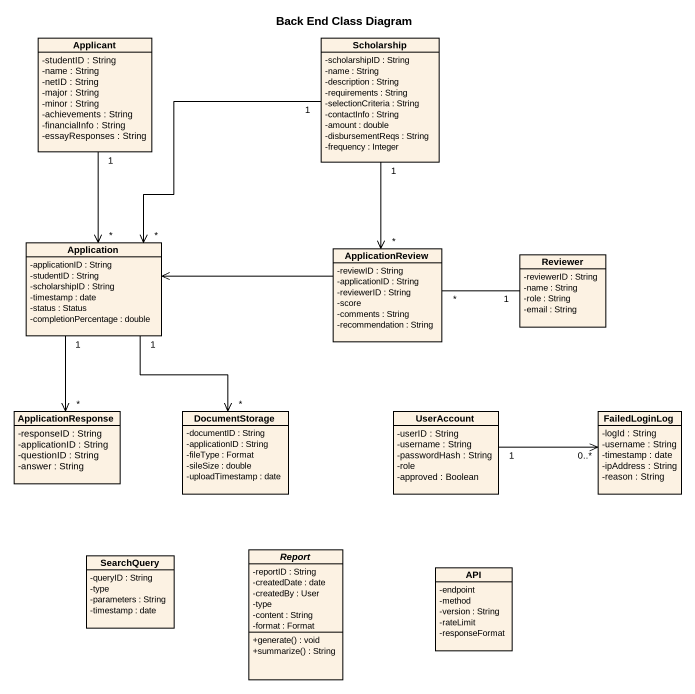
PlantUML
@startuml
title Back End Class Diagram
hide circle
hide empty members
skinparam classAttributeIconSize 0
class Applicant {
  -studentID : String
  -name : String
  -netID : String
  -major : String
  -minor : String
  -achievements : String
  -financialInfo : String
  -essayResponses : String
}
class Scholarship {
  -scholarshipID : String
  -name : String
  -description : String
  -requirements : String
  -selectionCriteria : String
  -contactInfo : String
  -amount : double
  -disbursementReqs : String
  -frequency : Integer
}
class Application {
  -applicationID : String
  -studentID : String
  -scholarshipID : String
  -timestamp : date
  -status : Status
  -completionPercentage : double
}
class ApplicationReview {
  -reviewID : String
  -applicationID : String
  -reviewerID : String
  -score
  -comments : String
  -recommendation : String
}
class Reviewer {
  -reviewerID : String
  -name : String
  -role : String
  -email : String
}
class ApplicationResponse {
  -responseID : String
  -applicationID : String
  -questionID : String
  -answer : String
}
class DocumentStorage {
  -documentID : String
  -applicationID : String
  -fileType : Format
  -sileSize : double
  -uploadTimestamp : date
}
class UserAccount {
  -userID : String
  -username : String
  -passwordHash : String
  -role
  -approved : Boolean
}
class FailedLoginLog {
  -logId : String
  -username : String
  -timestamp : date
  -ipAddress : String
  -reason : String
}
class SearchQuery {
  -queryID : String
  -type
  -parameters : String
  -timestamp : date
}
abstract class Report {
  -reportID : String
  -createdDate : date
  -createdBy : User
  -type
  -content : String
  -format : Format
  +generate() : void
  +summarize() : String
}
class API {
  -endpoint
  -method
  -version : String
  -rateLimit
  -responseFormat
}
Applicant "1" --> "*" Application
Scholarship "1" --> "*" Application
Scholarship "1" --> "*" ApplicationReview
Application "1" --> "*" ApplicationResponse
Application "1" --> "*" DocumentStorage
ApplicationReview -left-> Application
Reviewer "1" -left- "*" ApplicationReview
UserAccount "1" -right-> "0..*" FailedLoginLog
@enduml
